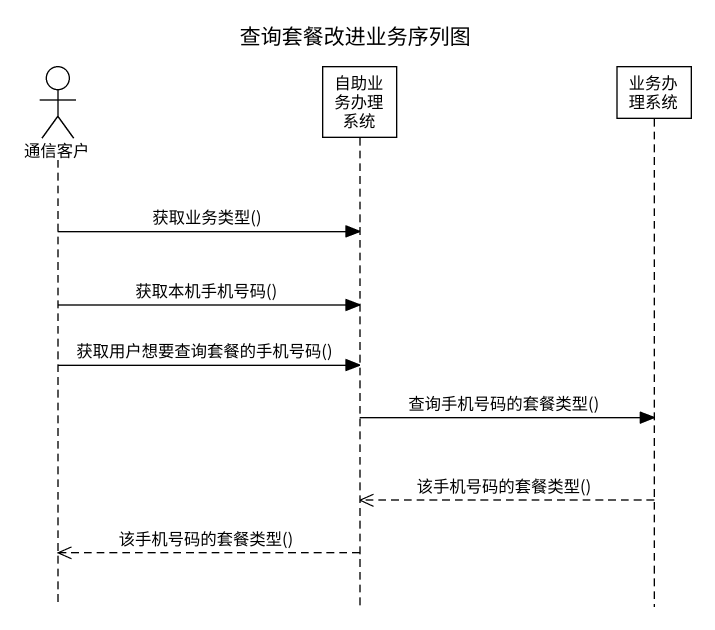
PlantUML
@startuml
title 查询套餐改进业务序列图
hide footbox
actor 通信客户
participant 自助业务办理系统
participant 业务办理系统

通信客户 -> 自助业务办理系统 : 获取业务类型()
通信客户 -> 自助业务办理系统 : 获取本机手机号码()
通信客户 -> 自助业务办理系统 : 获取用户想要查询套餐的手机号码()
自助业务办理系统 -> 业务办理系统 : 查询手机号码的套餐类型()
业务办理系统 -->> 自助业务办理系统 : 该手机号码的套餐类型()
自助业务办理系统 -->> 通信客户 : 该手机号码的套餐类型()
@enduml
